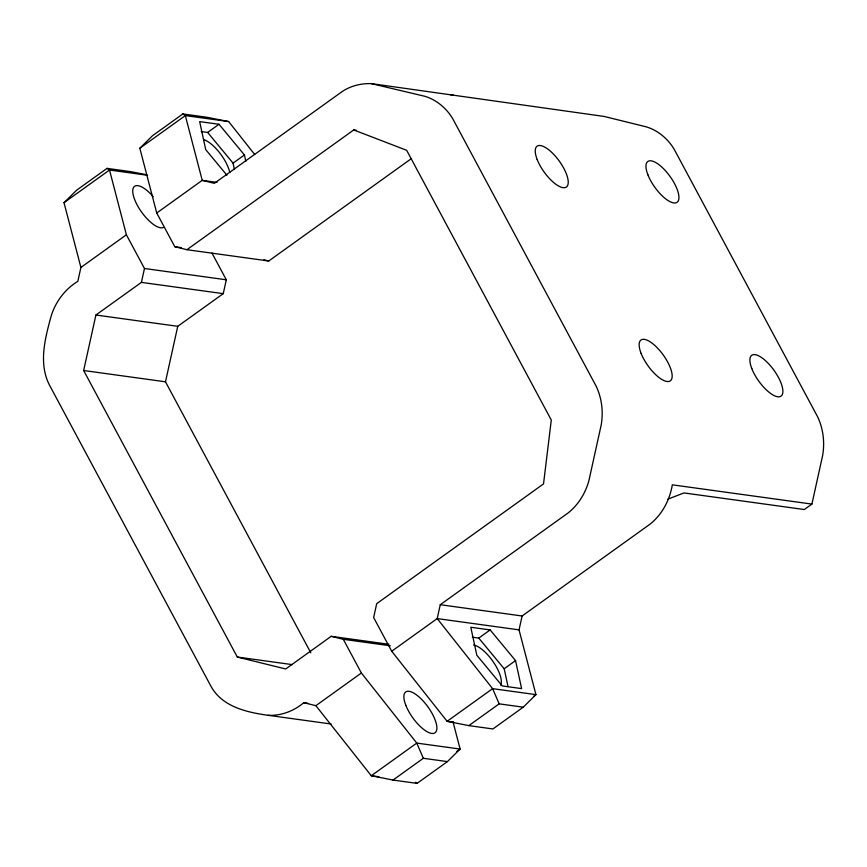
<?xml version="1.0" encoding="UTF-8"?>
<svg xmlns="http://www.w3.org/2000/svg" width="867" height="867" viewBox="0 0 867 867"><rect width="100%" height="100%" fill="white"/><g stroke="black" fill="none" stroke-linecap="round" stroke-linejoin="round"><path stroke-width="1.3" d="M146.436 174.733L131.101 171.688L107.031 168.371L76.697 190.144L64.006 202.694L80.902 267.448L77.835 281.32C64.342 289.556 54.48 303.212 50.492 318.46C44.737 339.777 38.712 363.956 49.354 384.883L210.93 686.22C222.093 706.833 246.835 712.327 268.12 715.308L331.172 724.01M388.882 644.279L331.194 636.324L285.698 668.977L237.298 657.045L83.655 370.512L95.912 315.024L141.408 282.371L144.475 268.499L126.398 234.784L109.513 170.03L107.031 168.371M310.809 652.818L165.489 381.805L177.746 326.317L223.242 293.653L226.309 279.792L211.971 253.056M371.314 83.622L424.971 96.324C436.589 99.889 446.516 108.299 452.704 118.671L596.214 386.303C601.861 398.235 603.454 412.02 601.199 424.993L588.942 480.47C585.583 492.998 578.419 504.692 568.264 512.831L440.273 604.711L437.206 618.583L391.711 651.236L447.112 721.311L468.841 725.625L492.911 728.952L523.245 707.179L535.936 694.63L519.04 629.865L522.107 615.993L650.098 524.123C662.16 514.478 669.812 499.966 672.315 484.826L811.913 504.085L822.631 455.543C824.896 442.571 823.292 428.786 817.646 416.854L674.147 149.222C667.948 138.85 658.031 130.429 646.403 126.875L604.05 116.427L371.314 83.622C361.171 83.297 350.821 85.811 342.324 91.458L214.333 183.338L202.228 180.358L156.732 213.011L174.809 246.727L186.914 249.707L268.748 261L411.424 158.574M156.732 213.011L139.836 148.246L152.527 135.707L182.861 113.935L206.931 117.251L228.66 121.564L254.681 154.478M268.12 715.308C281.125 715.958 293.902 711.048 303.775 702.693L315.881 705.673L371.282 775.748L393.011 780.062L417.081 783.378L447.415 761.605L460.106 749.055L453.007 721.864M64.006 202.694L109.513 170.03L147.574 175.275M139.836 148.246L185.332 115.593L228.66 121.564M201.187 131.556L207.647 132.445L219.015 124.274L244.429 154.955L245.805 161.327M80.902 267.448L126.398 234.784M234.426 169.488L233.05 163.126L244.429 154.955M186.914 249.707L353.736 129.952L356.424 130.321M315.881 705.673L361.376 673.009L343.299 639.304L331.194 636.324M472.309 637.202L478.768 638.09L490.137 629.919L515.551 660.6L521.609 688.615L502.253 685.938L476.839 655.268L470.781 627.253L490.137 629.919M508.029 686.588L504.182 668.771L515.551 660.6M393.011 780.062L423.345 758.289L447.415 761.605M468.841 725.625L499.175 703.852L523.245 707.179M456.855 751.396L460.106 749.055L416.778 743.095L371.282 775.748L378.89 776.745M533.769 696.19L535.936 694.63L492.608 688.658L447.112 721.311L453.679 722.222M811.913 504.085L804.327 509.536L683.987 492.933L667.872 499.143M450.753 94.936L453.148 94.915M219.015 124.274L199.659 121.608L205.717 149.623L226.894 175.188M216.988 182.384L202.228 180.358L185.332 115.593L182.861 113.935M174.809 246.727L181.517 247.648M144.475 268.499L226.309 279.792M141.408 282.371L223.242 293.653M95.912 315.024L177.746 326.317M83.655 370.512L165.489 381.805M440.273 604.711L522.107 615.993M519.04 629.865L437.206 618.583L492.608 688.658L499.175 703.852M343.299 639.304L390.258 645.785M237.298 657.045L292.298 664.631M303.775 702.693L307.796 703.245M263.904 259.807L268.748 261M353.736 129.952L406.666 150.316L551.293 420.04L543.522 483.905L376.701 603.66L373.634 617.532L391.711 651.236M415.423 782.272L417.081 783.378M207.647 132.445L233.05 163.126M478.768 638.09L504.182 668.771M361.376 673.009L416.778 743.095L423.345 758.289M163.267 227.501A25.132 9.342 54.3 0 1 142.058 212.718A25.132 9.342 54.3 0 1 133.713 187.196A25.132 9.342 54.3 0 1 153.188 196.646M203.496 139.609A25.132 9.342 54.3 0 1 229.766 172.425M473.523 645.026A25.132 9.342 54.3 0 1 493.529 662.247A25.132 9.342 54.3 0 1 500.627 685.179M641.103 353.378A25.132 9.342 54.3 0 0 669.682 381.209A25.132 9.342 54.3 0 0 656.178 346.702A25.132 9.342 54.3 0 0 641.103 353.378M751.83 368.648A25.132 9.342 54.3 0 0 780.398 396.49A25.132 9.342 54.3 0 0 766.894 361.983A25.132 9.342 54.3 0 0 751.83 368.648M647.898 174.82A25.132 9.342 54.3 0 0 676.466 202.65A25.132 9.342 54.3 0 0 662.962 168.155A25.132 9.342 54.3 0 0 647.898 174.82M537.182 159.539A25.132 9.342 54.3 0 0 565.75 187.38A25.132 9.342 54.3 0 0 552.246 152.874A25.132 9.342 54.3 0 0 537.182 159.539M405.821 705.315A25.132 9.342 54.3 0 0 434.4 733.146A25.132 9.342 54.3 0 0 420.885 698.639A25.132 9.342 54.3 0 0 405.821 705.315"/></g></svg>
